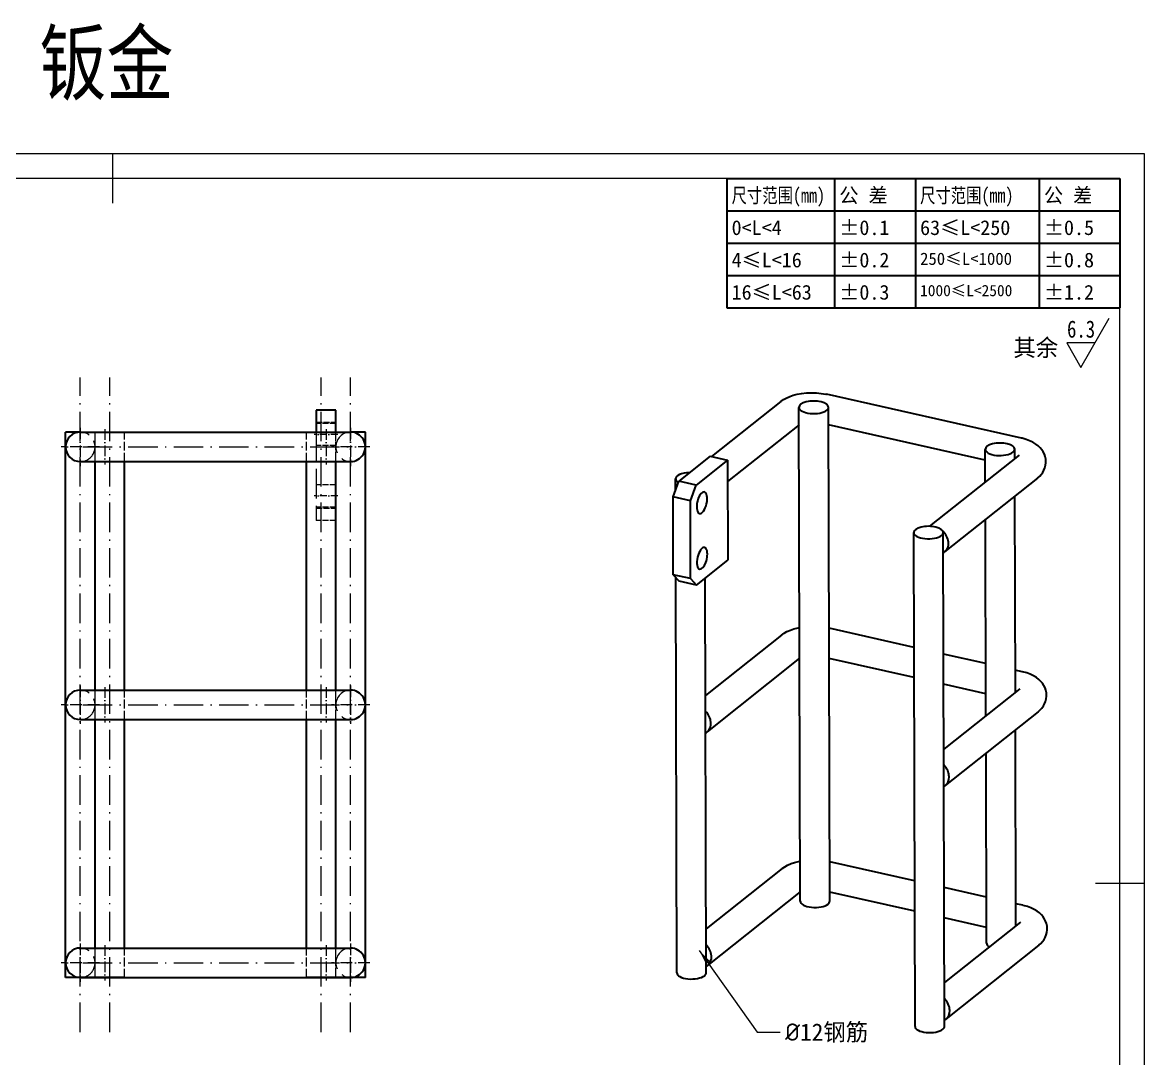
# Model space of a CAD drawing. Header units: millimetres. Extents: x -15766 to 80009, y -9701 to 15159.
# Drawn here: x -6840.3 to -6383.6, y 3064.3 to 3486 of the extents above; entities that cross this region are included whole.
import ezdxf
from ezdxf.enums import TextEntityAlignment as Align

# ---------------------------------------------------------------- set-up
doc = ezdxf.new("R2010")
doc.units = ezdxf.units.MM
for name, pattern in [('CENTER-HOKUTO_1', [16, 13, -1, 1, -1]), ('DASHDOT', [18.5, 12, -3, 0.5, -3]), ('DASHED', [15, 12, -3]), ('HIDDEN-HOKUTO_1', [2, 1, -1])]:
    doc.linetypes.add(name, pattern=pattern)
for name, color, linetype, lineweight in [('AM_7', 2, 'CENTER-HOKUTO_1', 18), ('AM_HID', 1, 'HIDDEN-HOKUTO_1', 18), ('AM_VIS', 7, 'Continuous', 18), ('CDRAFT0', 7, 'Continuous', 18), ('DIM', 253, 'Continuous', 20), ('title_frame', 7, 'Continuous', 18), ('word_dim', 9, 'Continuous', 18), ('尺寸线层', 3, 'Continuous', 18), ('粗实线层', 7, 'Continuous', 35), ('粗实线层_1', 7, 'Continuous', 15)]:
    doc.layers.add(name, color=color, linetype=linetype, lineweight=lineweight)
doc.styles.add('DIM', font='', dxfattribs={"width": 0.8})
doc.styles.get('DIM').set_extended_font_data('NSimSun')
doc.dimstyles.new('1-2', dxfattribs={"dimscale": 2, "dimtxt": 3.5, "dimasz": 3, "dimexe": 1, "dimexo": 0, "dimgap": 1, "dimtad": 1, "dimdsep": 46, "dimtxsty": 'DIM', "dimblk": 'OPEN', "dimcen": 0, "dimdle": 6, "dimclrd": 256, "dimclre": 256, "dimclrt": 3, "dimazin": 2, "dimtfac": 0.707107, "dimtmove": 0, "dimatfit": 3, "dimfxl": 0, "dimfrac": 2, "dimtolj": 1, "dimarcsym": 0})

# ---------------------------------------------------------------- blocks, each defined once
blk = doc.blocks.new('*X1580')
at = {"layer": 'CDRAFT0'}
for p, q in [((420, 297), (0, 297)), ((420, 0), (420, 297))]:
    blk.add_line(p, q, dxfattribs=at)
at = {"layer": '粗实线层_1'}
for p, q in [((210, 297), (210, 287)), ((415, 292), (25, 292)), ((415, 5), (415, 292)), ((420, 148.5), (410, 148.5))]:
    blk.add_line(p, q, dxfattribs=at)
blk = doc.blocks.new('自由公差_1')
at = {"layer": '粗实线层'}
for p, q in [((-80, 0), (0, 0)), ((-80, 0), (-80, -26.3)), ((-58.08, 0), (-58.08, -26.3)), ((-41.64, 0), (-41.64, -26.3)), ((-16.44, 0), (-16.44, -26.3)), ((0, 0), (0, -26.3)), ((-80, -6.58), (0, -6.58)), ((-80, -13.15), (0, -13.15)), ((-80, -19.73), (0, -19.73)), ((-80, -26.3), (0, -26.3))]:
    blk.add_line(p, q, dxfattribs=at)
at = {"layer": '尺寸线层', "linetype": 'Continuous', "attachment_point": 1, "line_spacing_factor": 0.9}
for s, insert, char_height, width in [('{\\W0.8;尺寸范围(mm)}', (-79.04, -1.92), 3, 22.6032), ('公 差', (-57.12, -1.92), 3, 22.6032), ('{\\W0.8;尺寸范围(mm)}', (-40.68, -1.92), 3, 22.6032), ('公 差', (-15.48, -1.92), 3, 22.6032), ('0<L<4', (-79.04, -8.49), 3, 22.6032), ('%%P0.1', (-57.12, -8.49), 3, 12.7119), ('63≤L<250', (-40.68, -8.49), 3, 22.6032), ('%%P0.5', (-15.48, -8.49), 3, 12.5771), ('4≤L<16', (-79.04, -15.07), 3, 22.6032), ('%%P0.2', (-57.12, -15.07), 3, 12.4769), ('250≤L<1000', (-40.68, -15.07), 2.5, 22.6032), ('%%P0.8', (-15.48, -15.07), 3, 13.0759), ('16≤L<63', (-79.04, -21.64), 3, 22.6032), ('%%P0.3', (-57.12, -21.64), 3, 12.7119), ('1000≤L<2500', (-40.68, -21.64), 2.3, 22.6032), ('%%P1.2', (-15.48, -21.64), 3, 12.8764)]:
    blk.add_mtext(s, dxfattribs=dict(at, insert=insert, char_height=char_height, width=width))
blk = doc.blocks.new('A$C5D2E5F7E')
at = {"layer": 'AM_VIS', "color": 7, "lineweight": 35}
for p, q in [((132.41, 19.09), (53.08, 36.96)), ((34.5, 34.04), (6.24, 11.59)), ((42.39, -169.39), (41.85, 31.62)), ((54.39, -169.36), (53.85, 31.65)), ((41.87, 24.56), (12.77, 1.45)), ((117.66, 10.11), (53.87, 24.48)), ((12.75, 10.13), (12.86, -30.62)), ((131.46, 12.2), (94.96, -16.78)), ((138.92, 2.81), (101.14, -27.21)), ((129.92, -84.3), (129.7, -4.52)), ((-9.32, -36.51), (-9.4, -4.82)), ((-2.26, -38.09), (-2.35, -6.4)), ((117.95, -93.81), (117.73, -14.03)), ((89.1, -220.36), (88.56, -19.34)), ((101.1, -220.32), (100.56, -19.31)), ((-7.86, -198.52), (-8.29, -37.65)), ((4.14, -198.49), (3.71, -37.89)), ((88.69, -66.08), (54.09, -58.29)), ((34.75, -61.04), (3.84, -85.6)), ((42.12, -70.51), (4.44, -100.45)), ((88.72, -78.38), (54.12, -70.59)), ((131.71, -82.87), (100.8, -107.43)), ((139.18, -92.27), (101.4, -122.28)), ((130.18, -179.37), (129.96, -99.59)), ((118.2, -186.46), (117.99, -109.1)), ((88.94, -161.15), (54.35, -153.36)), ((35.01, -156.11), (4.1, -180.67)), ((42.38, -165.58), (4.69, -195.52)), ((88.97, -173.46), (54.38, -165.67)), ((131.97, -177.95), (101.05, -202.5)), ((139.44, -187.34), (101.65, -217.35))]:
    blk.add_line(p, q, dxfattribs=at)
at = {"layer": 'AM_VIS', "color": 7, "lineweight": 35, "ltscale": 0.332173}
blk.add_line((117.69, 1.27), (117.65, 14.55), dxfattribs=at)
at = {"layer": 'AM_VIS', "color": 7, "lineweight": 35, "ltscale": 0.095191}
blk.add_line((129.66, 10.78), (129.65, 14.58), dxfattribs=at)
at = {"layer": 'AM_VIS', "color": 7, "lineweight": 35, "ltscale": 0.407129}
for p, q in [((5.7, 11.72), (-7.05, 1.59)), ((0.11, -40.75), (12.86, -30.62))]:
    blk.add_line(p, q, dxfattribs=at)
at = {"layer": 'AM_VIS', "color": 7, "lineweight": 35, "ltscale": 0.407091}
blk.add_line((12.75, 10.13), (0, 0), dxfattribs=at)
at = {"layer": 'AM_VIS', "color": 7, "lineweight": 35, "ltscale": 0.180683}
blk.add_line((5.7, 11.72), (12.75, 10.13), dxfattribs=at)
at = {"layer": 'AM_VIS', "color": 7, "lineweight": 35, "ltscale": 0.170514}
for p, q in [((-9.4, -4.82), (-7.05, 1.59)), ((-2.35, -6.4), (0, 0))]:
    blk.add_line(p, q, dxfattribs=at)
at = {"layer": 'AM_VIS', "color": 7, "lineweight": 35, "ltscale": 0.113666}
blk.add_line((-8.39, -2.06), (-8.4, 2.49), dxfattribs=at)
at = {"layer": 'AM_VIS', "color": 7, "lineweight": 35, "ltscale": 0.180731}
for p, q in [((0, 0), (-7.05, 1.59)), ((-2.35, -6.4), (-9.4, -4.82))]:
    blk.add_line(p, q, dxfattribs=at)
at = {"layer": 'AM_VIS', "color": 7, "lineweight": 35, "ltscale": 0.088993}
blk.add_line((-9.32, -36.51), (-6.94, -39.16), dxfattribs=at)
at = {"layer": 'AM_VIS', "color": 7, "lineweight": 35, "ltscale": 0.180732}
blk.add_line((-2.26, -38.09), (-9.32, -36.51), dxfattribs=at)
at = {"layer": 'AM_VIS', "color": 7, "lineweight": 35, "ltscale": 0.180684}
blk.add_line((0.11, -40.75), (-6.94, -39.16), dxfattribs=at)
at = {"layer": 'AM_VIS', "color": 7, "lineweight": 35, "ltscale": 0.088961}
blk.add_line((-2.26, -38.09), (0.11, -40.75), dxfattribs=at)
at = {"layer": 'AM_VIS', "color": 7, "lineweight": 35, "ltscale": 0.440695}
for p, q in [((117.89, -72.65), (100.69, -68.78)), ((117.92, -84.96), (100.72, -81.09))]:
    blk.add_line(p, q, dxfattribs=at)
at = {"layer": 'AM_VIS', "color": 7, "lineweight": 35, "ltscale": 0.071171}
for p, q in [((132.67, -75.98), (129.89, -75.35)), ((132.93, -171.05), (130.15, -170.43))]:
    blk.add_line(p, q, dxfattribs=at)
at = {"layer": 'AM_VIS', "color": 7, "lineweight": 35, "ltscale": 0.440647}
blk.add_line((118.14, -167.73), (100.95, -163.85), dxfattribs=at)
at = {"layer": 'AM_VIS', "color": 7, "lineweight": 35, "ltscale": 0.440646}
blk.add_line((118.18, -180.03), (100.98, -176.16), dxfattribs=at)
at = {"layer": 'AM_VIS', "color": 7, "lineweight": 35}
for points in [[(34.5, 34.04), (35.54, 34.78), (36.71, 35.44), (38.12, 36.06), (39.54, 36.55), (41.18, 36.98), (42.94, 37.3), (44.92, 37.52), (46.93, 37.6), (48.94, 37.54), (50.93, 37.34), (52.77, 37.03), (53.08, 36.96)], [(142.37, 9.53), (142.3, 10.56), (142.08, 11.65), (141.74, 12.61), (141.29, 13.5), (140.7, 14.4), (140.04, 15.19), (139.2, 15.98), (138.23, 16.72), (137.04, 17.43), (135.69, 18.07), (134.29, 18.59), (132.63, 19.05), (132.41, 19.09)], [(138.92, 2.81), (139.82, 3.6), (140.47, 4.33), (141.07, 5.15), (141.56, 6.03), (141.97, 7.04), (142.24, 8.06), (142.36, 9.09), (142.37, 9.53)], [(34.75, -61.04), (35.8, -60.3), (36.98, -59.63), (38.39, -59.01), (39.81, -58.52), (41.46, -58.09), (42.09, -57.96)], [(142.63, -85.54), (142.56, -84.51), (142.33, -83.43), (142, -82.47), (141.55, -81.57), (140.96, -80.67), (140.3, -79.89), (139.46, -79.09), (138.49, -78.36), (137.3, -77.64), (135.95, -77), (134.54, -76.49), (132.88, -76.03), (132.67, -75.98)], [(139.18, -92.27), (140.07, -91.47), (140.73, -90.74), (141.33, -89.92), (141.82, -89.05), (142.23, -88.04), (142.5, -87.01), (142.62, -85.98), (142.63, -85.54)], [(35.01, -156.11), (36.06, -155.37), (37.23, -154.71), (38.64, -154.08), (40.07, -153.59), (41.72, -153.17), (42.35, -153.04)], [(142.89, -180.62), (142.82, -179.59), (142.59, -178.5), (142.25, -177.54), (141.81, -176.65), (141.21, -175.74), (140.55, -174.96), (139.71, -174.16), (138.75, -173.43), (137.55, -172.71), (136.21, -172.08), (134.8, -171.56), (133.14, -171.1), (132.93, -171.05)], [(139.44, -187.34), (140.33, -186.55), (140.99, -185.82), (141.59, -184.99), (142.08, -184.12), (142.49, -183.11), (142.75, -182.09), (142.88, -181.06), (142.89, -180.62)]]:
    blk.add_lwpolyline(points, dxfattribs=at)
for centre, major_axis, ratio, start_param, end_param in [((47.85, 31.64), (6, 0.02), 0.424407, 6.283178, 9.424771), ((47.85, 31.64), (6, 0.02), 0.424407, 3.141586, 5.790167), ((47.85, 31.64), (6, 0.02), 0.424407, 5.790167, 6.283178), ((123.65, 14.57), (6, 0.02), 0.424407, 6.283178, 9.424771), ((123.65, 14.57), (6, 0.02), 0.424407, 3.141586, 5.790167), ((123.65, 14.57), (6, 0.02), 0.424407, 5.790167, 6.283178), ((-2.4, 2.51), (6, 0.02), 0.424407, 1.618405, 3.141586), ((-2.4, 2.51), (6, 0.02), 0.424407, 3.141586, 3.765798), ((2.38, -7.18), (-0.99, -4.39), 0.428548, 3.141551, 5.70137), ((2.38, -7.18), (-0.99, -4.39), 0.428548, 6.283144, 9.424736), ((2.38, -7.18), (-0.99, -4.39), 0.428548, 5.70137, 6.283144), ((94.56, -19.33), (6, 0.02), 0.424407, 6.283178, 9.424771), ((94.56, -19.33), (6, 0.02), 0.424407, 3.141586, 5.790167), ((94.56, -19.33), (6, 0.02), 0.424407, 5.790167, 6.283178), ((97.41, -22.51), (-3.73, 4.7), 0.797638, 3.141564, 4.903137), ((2.45, -29.82), (0.99, 4.39), 0.428548, 6.283144, 9.424736), ((2.45, -29.82), (0.99, 4.39), 0.428548, 3.141551, 5.70137), ((2.45, -29.82), (0.99, 4.39), 0.428548, 5.70137, 6.283144), ((97.41, -22.51), (-3.73, 4.7), 0.797638, 3.001953, 3.141564), ((0.71, -95.75), (-3.73, 4.7), 0.797638, 3.141564, 4.861893), ((0.71, -95.75), (-3.73, 4.7), 0.797638, 3.001953, 3.141564), ((97.66, -117.58), (-3.73, 4.7), 0.797638, 3.931845, 4.861893), ((97.66, -117.58), (-3.73, 4.7), 0.797638, 3.001953, 3.141564), ((97.66, -117.58), (-3.73, 4.7), 0.797638, 3.141564, 3.931845), ((48.39, -169.38), (6, 0.02), 0.424407, 3.141586, 5.790167), ((48.39, -169.38), (6, 0.02), 0.424407, 5.790167, 6.283178), ((0.96, -190.82), (-3.73, 4.7), 0.797638, 3.141564, 4.861893), ((124.2, -186.45), (6, 0.02), 0.424407, 3.141586, 3.773898), ((0.96, -190.82), (-3.73, 4.7), 0.797638, 3.001953, 3.141564), ((-1.86, -198.51), (6, 0.02), 0.424407, 3.141586, 5.790167), ((-1.86, -198.51), (6, 0.02), 0.424407, 5.790167, 6.283178), ((97.92, -212.66), (-3.73, 4.7), 0.797638, 3.931845, 4.861893), ((97.92, -212.66), (-3.73, 4.7), 0.797638, 3.141564, 3.931845), ((97.92, -212.66), (-3.73, 4.7), 0.797638, 3.001953, 3.141564), ((95.1, -220.34), (6, 0.02), 0.424407, 3.141586, 5.790167), ((95.1, -220.34), (6, 0.02), 0.424407, 5.790167, 6.283178)]:
    blk.add_ellipse(centre, major_axis=major_axis, ratio=ratio, start_param=start_param, end_param=end_param, dxfattribs=at)
blk = doc.blocks.new('_OPEN')
at = {"color": 0, "linetype": 'ByBlock', "lineweight": -2}
for p, q in [((-1, 0.166667), (0, 0)), ((-1, -0.166667), (0, 0)), ((0, 0), (-1, 0))]:
    blk.add_line(p, q, dxfattribs=at)

msp = doc.modelspace()

# ---------------------------------------------------------------- linework, layer by layer
at = {"layer": 'AM_7', "color": 2, "linetype": 'DASHDOT', "lineweight": 13}
for p, q in [((-6816.75782, 3075.07684), (-6816.75782, 3341.47675)), ((-6804.75782, 3075.07684), (-6804.75782, 3341.47675)), ((-6718.75782, 3075.07684), (-6718.75782, 3341.47675)), ((-6706.75782, 3075.07684), (-6706.75782, 3341.47675)), ((-6815.75782, 3313.27679), (-6707.75782, 3313.27679)), ((-6815.75782, 3208.27679), (-6707.75782, 3208.27679)), ((-6815.75782, 3103.27679), (-6707.75782, 3103.27679))]:
    msp.add_line(p, q, dxfattribs=at)
at = {"layer": 'AM_7', "color": 2, "linetype": 'DASHDOT', "lineweight": 13, "ltscale": 0.390002}
for p, q in [((-6816.75782, 3321.07684), (-6816.75782, 3305.47675)), ((-6706.75782, 3321.07684), (-6706.75782, 3305.47675)), ((-6816.75782, 3216.07684), (-6816.75782, 3200.47675)), ((-6706.75782, 3216.07684), (-6706.75782, 3200.47675)), ((-6816.75782, 3111.07684), (-6816.75782, 3095.47675)), ((-6706.75782, 3111.07684), (-6706.75782, 3095.47675))]:
    msp.add_line(p, q, dxfattribs=at)
at = {"layer": 'AM_7', "color": 2, "linetype": 'DASHDOT', "lineweight": 13, "ltscale": 0.36001}
for p, q in [((-6806.75782, 3320.47675), (-6806.75782, 3306.07636)), ((-6716.75782, 3320.47675), (-6716.75782, 3306.07636)), ((-6806.75782, 3215.47675), (-6806.75782, 3201.07636)), ((-6716.75782, 3215.47675), (-6716.75782, 3201.07636)), ((-6806.75782, 3110.47675), (-6806.75782, 3096.07636)), ((-6716.75782, 3110.47675), (-6716.75782, 3096.07636))]:
    msp.add_line(p, q, dxfattribs=at)
at = {"layer": 'AM_7', "color": 2, "linetype": 'DASHDOT', "lineweight": 13, "ltscale": 0.240039}
for p, q in [((-6711.95703, 3318.27679), (-6721.5586, 3318.27679)), ((-6711.95703, 3293.27679), (-6721.5586, 3293.27679))]:
    msp.add_line(p, q, dxfattribs=at)
at = {"layer": 'AM_7', "color": 2, "linetype": 'DASHDOT', "lineweight": 13, "ltscale": 0.390039}
for p, q in [((-6808.95703, 3313.27679), (-6824.5586, 3313.27679)), ((-6698.95703, 3313.27679), (-6714.5586, 3313.27679)), ((-6808.95703, 3208.27679), (-6824.5586, 3208.27679)), ((-6698.95703, 3208.27679), (-6714.5586, 3208.27679)), ((-6808.95703, 3103.27679), (-6824.5586, 3103.27679)), ((-6698.95703, 3103.27679), (-6714.5586, 3103.27679))]:
    msp.add_line(p, q, dxfattribs=at)
at = {"layer": 'AM_HID', "color": 1, "linetype": 'DASHED', "lineweight": 13, "ltscale": 0.2}
for p, q in [((-6720.75782, 3323.27679), (-6712.75782, 3323.27679)), ((-6712.75782, 3322.77679), (-6720.75782, 3322.77679)), ((-6712.75782, 3313.77679), (-6720.75782, 3313.77679)), ((-6712.75782, 3297.77679), (-6720.75782, 3297.77679)), ((-6712.75782, 3288.77679), (-6720.75782, 3288.77679)), ((-6720.75782, 3288.27679), (-6712.75782, 3288.27679)), ((-6712.75782, 3283.27679), (-6720.75782, 3283.27679))]:
    msp.add_line(p, q, dxfattribs=at)
at = {"layer": 'AM_HID', "color": 1, "linetype": 'DASHED', "lineweight": 13, "ltscale": 0.15}
for p, q in [((-6810.75782, 3319.27679), (-6816.75782, 3319.27679)), ((-6810.75782, 3313.27679), (-6810.75782, 3319.27679)), ((-6712.75782, 3313.27679), (-6712.75782, 3319.27679)), ((-6706.75782, 3319.27679), (-6712.75782, 3319.27679)), ((-6810.75782, 3307.27679), (-6810.75782, 3313.27679)), ((-6712.75782, 3307.27679), (-6712.75782, 3313.27679)), ((-6810.75782, 3208.27679), (-6810.75782, 3214.27679)), ((-6712.75782, 3208.27679), (-6712.75782, 3214.27679)), ((-6810.75782, 3202.27679), (-6810.75782, 3208.27679)), ((-6712.75782, 3202.27679), (-6712.75782, 3208.27679)), ((-6810.75782, 3103.27679), (-6810.75782, 3109.27679)), ((-6712.75782, 3103.27679), (-6712.75782, 3109.27679)), ((-6810.75782, 3097.27679), (-6810.75782, 3103.27679)), ((-6712.75782, 3097.27679), (-6712.75782, 3103.27679))]:
    msp.add_line(p, q, dxfattribs=at)
at = {"layer": 'AM_HID', "color": 1, "linetype": 'DASHED', "lineweight": 13, "ltscale": 0.3}
for p, q in [((-6798.75782, 3319.27679), (-6810.75782, 3319.27679)), ((-6798.75782, 3307.27679), (-6798.75782, 3319.27679)), ((-6712.75782, 3319.27679), (-6724.75782, 3319.27679)), ((-6724.75782, 3307.27679), (-6724.75782, 3319.27679)), ((-6712.75782, 3307.27679), (-6712.75782, 3319.27679)), ((-6712.75782, 3307.27679), (-6712.75782, 3319.27679)), ((-6798.75782, 3202.27679), (-6798.75782, 3214.27679)), ((-6724.75782, 3202.27679), (-6724.75782, 3214.27679)), ((-6712.75782, 3202.27679), (-6712.75782, 3214.27679)), ((-6798.75782, 3097.27679), (-6798.75782, 3109.27679)), ((-6724.75782, 3097.27679), (-6724.75782, 3109.27679)), ((-6712.75782, 3097.27679), (-6712.75782, 3109.27679))]:
    msp.add_line(p, q, dxfattribs=at)
at = {"layer": 'AM_HID', "color": 1, "linetype": 'DASHED', "lineweight": 13}
for p, q in [((-6810.75782, 3097.27679), (-6810.75782, 3319.27679)), ((-6720.75782, 3319.27679), (-6720.75782, 3283.27679))]:
    msp.add_line(p, q, dxfattribs=at)
for centre, start, end in [((-6816.75782, 3313.27679), 269.9999975, 90.0000025), ((-6706.75782, 3313.27679), 90.0000025, 269.9999975), ((-6816.75782, 3208.27679), 269.9999975, 90.0000025), ((-6706.75782, 3208.27679), 90.0000025, 269.9999975), ((-6816.75782, 3103.27679), 269.9999975, 90.0000025), ((-6706.75782, 3103.27679), 90.0000025, 269.9999975)]:
    msp.add_arc(centre, 6, start, end, dxfattribs=at)
at = {"layer": 'AM_VIS', "color": 7, "lineweight": 35, "ltscale": 0.2}
msp.add_line((-6712.75782, 3328.27679), (-6720.75782, 3328.27679), dxfattribs=at)
at = {"layer": 'AM_VIS', "color": 7, "lineweight": 35, "ltscale": 0.225}
for p, q in [((-6720.75782, 3328.27679), (-6720.75782, 3319.27679)), ((-6712.75782, 3319.27679), (-6712.75782, 3328.27679))]:
    msp.add_line(p, q, dxfattribs=at)
at = {"layer": 'AM_VIS', "color": 7, "lineweight": 35}
for p, q in [((-6822.75782, 3097.27679), (-6822.75782, 3319.27679)), ((-6806.75782, 3319.27679), (-6716.75782, 3319.27679)), ((-6700.75782, 3097.27679), (-6700.75782, 3319.27679)), ((-6810.75782, 3214.27679), (-6810.75782, 3307.27679)), ((-6806.75782, 3307.27679), (-6716.75782, 3307.27679)), ((-6798.75782, 3214.27679), (-6798.75782, 3307.27679)), ((-6724.75782, 3214.27679), (-6724.75782, 3307.27679)), ((-6712.75782, 3214.27679), (-6712.75782, 3307.27679)), ((-6712.75782, 3214.27679), (-6712.75782, 3307.27679)), ((-6712.75782, 3283.27679), (-6712.75782, 3307.27679)), ((-6806.75782, 3214.27679), (-6716.75782, 3214.27679)), ((-6810.75782, 3109.27679), (-6810.75782, 3202.27679)), ((-6806.75782, 3202.27679), (-6716.75782, 3202.27679)), ((-6798.75782, 3109.27679), (-6798.75782, 3202.27679)), ((-6724.75782, 3109.27679), (-6724.75782, 3202.27679)), ((-6712.75782, 3109.27679), (-6712.75782, 3202.27679)), ((-6712.75782, 3109.27679), (-6712.75782, 3202.27679)), ((-6806.75782, 3109.27679), (-6716.75782, 3109.27679)), ((-6806.75782, 3097.27679), (-6716.75782, 3097.27679))]:
    msp.add_line(p, q, dxfattribs=at)
at = {"layer": 'AM_VIS', "color": 7, "lineweight": 35, "ltscale": 0.15}
for p, q in [((-6816.75782, 3319.27679), (-6822.75782, 3319.27679)), ((-6700.75782, 3319.27679), (-6706.75782, 3319.27679)), ((-6816.75782, 3097.27679), (-6822.75782, 3097.27679)), ((-6810.75782, 3097.27679), (-6816.75782, 3097.27679)), ((-6706.75782, 3097.27679), (-6712.75782, 3097.27679)), ((-6700.75782, 3097.27679), (-6706.75782, 3097.27679))]:
    msp.add_line(p, q, dxfattribs=at)
at = {"layer": 'AM_VIS', "color": 7, "lineweight": 35, "ltscale": 0.25}
for p, q in [((-6816.75782, 3319.27679), (-6806.75782, 3319.27679)), ((-6716.75782, 3319.27679), (-6706.75782, 3319.27679)), ((-6816.75782, 3307.27679), (-6806.75782, 3307.27679)), ((-6716.75782, 3307.27679), (-6706.75782, 3307.27679)), ((-6816.75782, 3214.27679), (-6806.75782, 3214.27679)), ((-6716.75782, 3214.27679), (-6706.75782, 3214.27679)), ((-6816.75782, 3202.27679), (-6806.75782, 3202.27679)), ((-6716.75782, 3202.27679), (-6706.75782, 3202.27679)), ((-6816.75782, 3109.27679), (-6806.75782, 3109.27679)), ((-6716.75782, 3109.27679), (-6706.75782, 3109.27679)), ((-6816.75782, 3097.27679), (-6806.75782, 3097.27679)), ((-6716.75782, 3097.27679), (-6706.75782, 3097.27679))]:
    msp.add_line(p, q, dxfattribs=at)
at = {"layer": 'AM_VIS', "color": 7, "lineweight": 35, "ltscale": 0.3}
for p, q in [((-6798.75782, 3097.27679), (-6810.75782, 3097.27679)), ((-6712.75782, 3097.27679), (-6724.75782, 3097.27679))]:
    msp.add_line(p, q, dxfattribs=at)
at = {"layer": 'AM_VIS', "color": 7, "lineweight": 35}
for centre, start, end in [((-6816.75782, 3313.27679), 90.0000025, 269.9999975), ((-6706.75782, 3313.27679), 269.9999975, 90.0000025), ((-6816.75782, 3208.27679), 90.0000025, 269.9999975), ((-6706.75782, 3208.27679), 269.9999975, 90.0000025), ((-6816.75782, 3103.27679), 90.0000025, 269.9999975), ((-6706.75782, 3103.27679), 269.9999975, 90.0000025)]:
    msp.add_arc(centre, 6, start, end, dxfattribs=at)
at = {"layer": 'DIM'}
for p, q in [((-6409.50082, 3345.62942), (-6397.95381, 3365.62942)), ((-6403.72732, 3355.62942), (-6415.27432, 3355.62942)), ((-6415.27432, 3355.62942), (-6409.50082, 3345.62942))]:
    msp.add_line(p, q, dxfattribs=at)

# ---------------------------------------------------------------- block references
at = {"layer": 'title_frame', "xscale": 2, "yscale": 2, "zscale": 2}
for name, p in [('*X1580', (-7223.61105, 2838.48453)), ('自由公差_1', (-6393.61105, 3422.48453))]:
    msp.add_blockref(name, p, dxfattribs=at)
at = {"layer": 'word_dim', "color": 3, "true_color": 0x00ff00}
msp.add_blockref('A$C5D2E5F7E', (-6566.12062, 3297.71901), dxfattribs=at)

# ---------------------------------------------------------------- texts
at = {"layer": 'DIM', "insert": (-6833.39386, 3482.08335), "char_height": 25, "width": 104.980501, "attachment_point": 1, "style": 'DIM'}
msp.add_mtext('{\\C3;钣金}', dxfattribs=at)
at = {"layer": 'DIM', "color": 2, "style": 'DIM', "width": 0.8}
msp.add_attdef('6.3', text='0.0', height=7, dxfattribs=at).set_placement((-6403.72732, 3355.62942), align=Align.BOTTOM_RIGHT)
at = {"layer": 'word_dim', "linetype": 'Continuous', "insert": (-6436.98075, 3357.16114), "char_height": 7, "width": 21.7212079, "attachment_point": 1}
msp.add_mtext('{\\C3;其余}', dxfattribs=at)
at = {"layer": 'word_dim', "color": 3, "insert": (-6529.91077, 3078.57469), "char_height": 7, "attachment_point": 1}
msp.add_mtext('\\A1;{\\fISOCPEUR|b0|i0|c0|p34;%%C}12钢筋', dxfattribs=at)

# ---------------------------------------------------------------- leaders
at = {"layer": 'word_dim', "color": 3, "true_color": 0x00ff00, "annotation_type": 0, "has_hookline": 1, "hookline_direction": 0, "text_width": 36.62421}
msp.add_leader([(-6564.8583, 3108.31505), (-6541.21681, 3075.07469), (-6531.91077, 3075.07469)], dimstyle='1-2', override={"dimgap": 1, "dimtad": 0}, dxfattribs=at)

doc.saveas('drawing.dxf')
